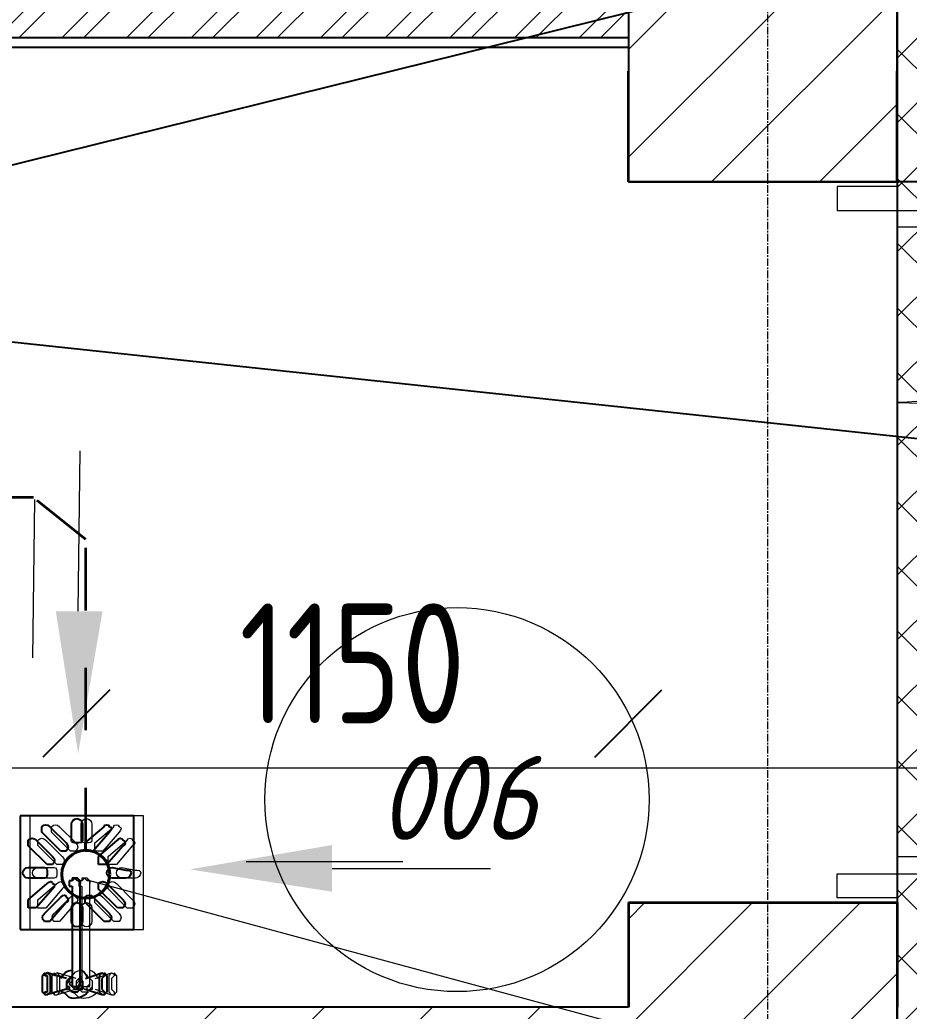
# Model space of a CAD drawing. Header units: millimetres. Extents: x -10178924 to 11692288, y -947381 to 58396.
# Drawn here: x 771579 to 773431, y -884277 to -882212 of the extents above; entities that cross this region are included whole.
import ezdxf
from ezdxf import colors
from ezdxf.entities.mleader import LeaderData, LeaderLine
from ezdxf.math import Vec2, Vec3

# ---------------------------------------------------------------- set-up
doc = ezdxf.new("R2010")
doc.units = ezdxf.units.MM
doc.linetypes.add('Dashed 1', pattern=[250, 130, -120])
doc.linetypes.add('осевая', pattern=[50.8, 31.75, -6.35, 6.35, -6.35])
for name, color, linetype, lineweight in [('!К3', 30, 'Continuous', 30), ('PDF _Разрезы', 7, 'Continuous', 9), ('АР_Двери', 250, 'Continuous', 9), ('Оборудование', 7, 'Continuous', 18), ('ОСНОВНАЯ', 127, 'Continuous', 35), ('Основная ГКЛ', 250, 'Continuous', 9), ('Отделка СТЕН', 6, 'Continuous', 13), ('Перегородки', 162, 'Continuous', 9), ('Размеры осевые', 153, 'Continuous', 9), ('Сантех.оборуд НЕТ НА ТХ', 4, 'Continuous', 0), ('Сантехнические приборы', 7, 'Continuous', 9), ('Стены.1', 7, 'Continuous', 25), ('ТХ оборудование', 7, 'Continuous', 9), ('ШТРИХОВКА', 252, 'Continuous', 15)]:
    doc.layers.add(name, color=color, linetype=linetype, lineweight=lineweight)
for name, color, linetype in [('_надписи канализация', 7, 'Continuous'), ('PDF _Марки помещений', 5, 'Continuous'), ('ВК_Выноски', 7, 'Continuous'), ('Стены внутр.1', 7, 'Continuous'), ('ТХ пищеблок новое 12.09', 252, 'Continuous')]:
    doc.layers.add(name, color=color, linetype=linetype)
doc.layers.add('PDF _Стены отделка', color=7, linetype='Continuous', true_color=0xb505c2)
doc.layers.add('PDF _ТХ ВК Трапы', color=7, linetype='Continuous', lineweight=9, true_color=0x7f7f7f)
doc.styles.add('ISOCPEUR', font='isocpeui.ttf', dxfattribs={"width": 0.9})
doc.styles.add('ISOCPEUR_1', font='isocpeur.ttf', dxfattribs={"width": 0.78, "height": 240})

# ---------------------------------------------------------------- blocks, each defined once
blk = doc.blocks.new('_None')
blk = doc.blocks.new('A$C2BE67967')
at = {"layer": 'Оборудование'}
for p, q in [((0, 380.3), (0, 143.3)), ((62.1, 357.8), (95.9, 323.9)), ((107.2, 329.5), (107.2, 363.4)), ((129.8, 363.4), (129.8, 329.5)), ((135.4, 323.9), (175, 357.8)), ((84.7, 307), (45.1, 346.5)), ((186.2, 346.5), (152.4, 307)), ((16.9, 318.3), (16.9, 329.5)), ((56.4, 278.7), (16.9, 318.3)), ((33.9, 329.5), (67.7, 295.7)), ((163.7, 295.7), (203.2, 329.5)), ((214.5, 318.3), (180.6, 278.7)), ((16.9, 273.1), (50.8, 273.1)), ((191.9, 273.1), (220.1, 267.5)), ((50.8, 250.5), (16.9, 250.5)), ((220.1, 250.5), (191.9, 250.5)), ((16.9, 205.4), (56.4, 239.2)), ((67.7, 228), (33.9, 188.4)), ((102.6, 244.9), (102.6, 239.2)), ((108.3, 233.6), (108.3, 30.4)), ((125.2, 244.9), (125.2, 239.2)), ((125.2, 30.4), (125.2, 233.6)), ((203.2, 188.4), (163.7, 228)), ((180.6, 239.2), (214.5, 205.4)), ((50.8, 177.2), (84.7, 211)), ((135.4, 199.7), (135.4, 211)), ((152.4, 211), (186.2, 177.2)), ((95.9, 199.7), (62.1, 160.2)), ((107.2, 160.2), (107.2, 188.4)), ((129.8, 188.4), (129.8, 160.2)), ((175, 160.2), (135.4, 199.7)), ((186.2, 160.2), (174.9, 160.2)), ((0, 143.3), (237, 143.3)), ((57.5, 53), (46.2, 47.4)), ((97, 41.7), (57.5, 53)), ((136.5, 41.7), (170.4, 53)), ((170.4, 53), (181.7, 47.4)), ((97, 30.4), (97, 24.8)), ((130.9, 24.8), (130.9, 30.4)), ((51.9, 7.8), (46.2, 13.5)), ((97, 19.1), (57.5, 7.8)), ((136.5, 19.1), (170.4, 7.8)), ((176, 7.8), (181.7, 13.5))]:
    blk.add_line(p, q, dxfattribs=at)
for points in [[(237, 143.3), (237, 380.3), (0, 380.3)], [(45.1, 346.5), (45.1, 346.5), (45.1, 347.2), (45.1, 347.9), (45.1, 348.6), (45.1, 349.3), (45.1, 349.9), (45.1, 350.6), (45.1, 351.3), (45.1, 351.9), (45.1, 352.5), (45.1, 353.1), (45.1, 353.7), (45.1, 354.2), (45.1, 354.7), (45.1, 355.2), (45.1, 355.7), (45.1, 356.1), (45.1, 356.5), (45.1, 356.8), (45.1, 357.1), (45.1, 357.3), (45.1, 357.5), (45.1, 357.6), (45.1, 357.7), (45.1, 357.8), (45.1, 357.8)], [(95.9, 307), (95.9, 307), (95.9, 307), (95.8, 307), (95.7, 307), (95.5, 307), (95.3, 307), (95, 307), (94.6, 307), (94.3, 307), (93.9, 307), (93.4, 307), (92.9, 307), (92.4, 307), (91.9, 307), (91.3, 307), (90.7, 307), (90.1, 307), (89.4, 307), (88.8, 307), (88.1, 307), (87.4, 307), (86.8, 307), (86.1, 307), (85.4, 307), (84.7, 307), (84.7, 307)], [(67.7, 278.7), (67.7, 278.7), (67.7, 278.7), (67.6, 278.7), (67.5, 278.7), (67.3, 278.7), (67, 278.7), (66.7, 278.7), (66.4, 278.7), (66, 278.7), (65.6, 278.7), (65.2, 278.7), (64.7, 278.7), (64.2, 278.7), (63.6, 278.7), (63.1, 278.7), (62.5, 278.7), (61.9, 278.7), (61.2, 278.7), (60.6, 278.7), (59.9, 278.7), (59.2, 278.7), (58.5, 278.7), (57.8, 278.7), (57.1, 278.7), (56.4, 278.7), (56.4, 278.7)], [(119.6, 250.5), (113.9, 250.5), (113.9, 250.5), (108.3, 250.5), (108.3, 244.9), (102.6, 244.9)], [(119.6, 244.9), (113.9, 250.5), (108.3, 244.9), (108.3, 244.9), (102.6, 244.9), (102.6, 239.2), (102.6, 233.6), (102.6, 233.6)], [(125.2, 244.9), (125.2, 244.9), (119.6, 250.5), (119.6, 250.5)], [(125.2, 233.6), (125.2, 233.6), (125.2, 239.2), (125.2, 244.9), (119.6, 244.9), (119.6, 244.9)], [(163.7, 228), (163.7, 228), (163.7, 228.7), (163.7, 229.4), (163.7, 230.1), (163.7, 230.7), (163.7, 231.4), (163.7, 232.1), (163.7, 232.8), (163.7, 233.4), (163.7, 234), (163.7, 234.6), (163.7, 235.2), (163.7, 235.7), (163.7, 236.2), (163.7, 236.7), (163.7, 237.2), (163.7, 237.6), (163.7, 237.9), (163.7, 238.3), (163.7, 238.6), (163.7, 238.8), (163.7, 239), (163.7, 239.1), (163.7, 239.2), (163.7, 239.2), (163.7, 239.2)], [(214.5, 188.4), (214.5, 188.4), (214.4, 188.4), (214.3, 188.4), (214.2, 188.4), (214, 188.4), (213.8, 188.4), (213.5, 188.4), (213.2, 188.4), (212.8, 188.4), (212.4, 188.4), (211.9, 188.4), (211.4, 188.4), (210.9, 188.4), (210.4, 188.4), (209.8, 188.4), (209.2, 188.4), (208.6, 188.4), (208, 188.4), (207.3, 188.4), (206.6, 188.4), (206, 188.4), (205.3, 188.4), (204.6, 188.4), (203.9, 188.4), (203.2, 188.4), (203.2, 188.4)], [(62.1, 160.2), (62.1, 160.2), (61.4, 160.2), (60.7, 160.2), (60, 160.2), (59.3, 160.2), (58.6, 160.2), (57.9, 160.2), (57.3, 160.2), (56.6, 160.2), (56, 160.2), (55.4, 160.2), (54.9, 160.2), (54.3, 160.2), (53.8, 160.2), (53.3, 160.2), (52.9, 160.2), (52.5, 160.2), (52.1, 160.2), (51.8, 160.2), (51.5, 160.2), (51.2, 160.2), (51, 160.2), (50.9, 160.2), (50.8, 160.2), (50.8, 160.2), (50.8, 160.2)], [(51.9, 47.4), (51.9, 53), (46.2, 47.4), (46.2, 47.4), (46.2, 41.7), (46.2, 36.1), (46.2, 24.8), (46.2, 19.1), (46.2, 13.5), (46.2, 13.5), (51.9, 7.8)], [(51.9, 7.8), (57.5, 7.8), (57.5, 7.8), (63.1, 13.5), (63.1, 19.1), (63.1, 24.8), (63.1, 36.1), (63.1, 41.7), (63.1, 47.4), (57.5, 53)], [(51.9, 7.8), (51.9, 13.5), (57.5, 13.5), (57.5, 19.1), (57.5, 24.8), (57.5, 36.1), (57.5, 41.7), (57.5, 47.4), (51.9, 47.4)], [(108.3, 47.4), (102.6, 41.7), (97, 36.1), (97, 36.1), (97, 24.8), (97, 19.1), (102.6, 19.1), (108.3, 13.5), (113.9, 13.5), (119.6, 13.5), (125.2, 19.1), (130.9, 19.1), (130.9, 24.8), (130.9, 36.1), (130.9, 36.1), (125.2, 41.7), (125.2, 47.4)], [(108.3, 41.7), (102.6, 41.7), (102.6, 36.1), (97, 30.4)], [(130.9, 30.4), (130.9, 36.1), (125.2, 41.7), (125.2, 41.7)], [(170.4, 53), (164.7, 47.4), (164.7, 41.7), (164.7, 36.1), (164.7, 24.8), (164.7, 19.1), (164.7, 13.5), (170.4, 7.8), (170.4, 7.8), (176, 7.8)], [(97, 24.8), (102.6, 24.8), (102.6, 19.1), (108.3, 13.5), (113.9, 13.5), (119.6, 13.5), (125.2, 19.1), (130.9, 24.8), (130.9, 24.8)], [(108.3, 36.1), (108.3, 36.1), (102.6, 30.4), (102.6, 30.4), (108.3, 24.8), (108.3, 24.8), (113.9, 19.1), (113.9, 19.1), (119.6, 19.1), (119.6, 24.8), (125.2, 24.8), (125.2, 30.4), (125.2, 30.4), (125.2, 36.1), (125.2, 36.1)], [(108.3, 30.4), (108.3, 24.8), (108.3, 24.8), (113.9, 24.8), (113.9, 24.8)], [(113.9, 24.8), (119.6, 24.8), (119.6, 24.8), (119.6, 24.8), (125.2, 30.4)]]:
    blk.add_lwpolyline(points, dxfattribs=at)
blk.add_lwpolyline([(181.7, 47.4), (176, 53), (176, 47.4), (176, 47.4), (170.4, 41.7), (170.4, 36.1), (170.4, 24.8), (170.4, 19.1), (176, 13.5), (176, 13.5), (176, 7.8), (181.7, 13.5), (181.7, 13.5), (181.7, 19.1), (181.7, 24.8), (181.7, 36.1), (181.7, 41.7), (181.7, 47.4)], close=True, dxfattribs=at)
for points in [[(107.2, 363.4), (107.2, 369), (112.9, 374.7), (118.5, 374.7)], [(118.5, 374.7), (124.2, 374.7), (129.8, 369), (129.8, 363.4)], [(45.1, 357.8), (50.8, 363.4), (56.4, 363.4), (62.1, 357.8)], [(174.9, 357.8), (174.9, 363.4), (186.2, 363.4), (186.2, 357.8)], [(186.2, 357.8), (191.9, 357.8), (191.9, 352.1), (186.2, 346.5)], [(16.9, 329.5), (22.6, 335.2), (28.2, 335.2), (33.9, 329.5)], [(203.2, 329.5), (203.2, 335.2), (214.5, 335.2), (214.5, 329.5)], [(95.9, 323.9), (101.6, 318.3), (101.6, 312.6), (95.9, 307)], [(118.5, 323.9), (112.9, 323.9), (107.2, 323.9), (107.2, 329.5)], [(129.8, 329.5), (129.8, 323.9), (124.2, 323.9), (118.5, 323.9)], [(135.4, 307), (135.4, 312.6), (135.4, 318.3), (135.4, 323.9)], [(214.5, 329.5), (220.1, 329.5), (220.1, 318.3), (214.5, 318.3)], [(67.7, 295.7), (73.4, 290), (73.4, 284.4), (67.7, 278.7)], [(152.4, 307), (146.7, 307), (141.1, 307), (135.4, 307)], [(163.7, 278.7), (163.7, 284.4), (163.7, 290), (163.7, 295.7)], [(5.6, 261.8), (5.6, 267.5), (11.3, 273.1), (16.9, 273.1)], [(50.8, 273.1), (56.4, 273.1), (56.4, 267.5), (56.4, 261.8)], [(180.6, 278.7), (174.9, 278.7), (169.3, 278.7), (163.7, 278.7)], [(180.6, 261.8), (180.6, 267.5), (186.2, 273.1), (191.9, 273.1)], [(16.9, 250.5), (11.3, 250.5), (5.6, 256.2), (5.6, 261.8)], [(56.4, 261.8), (56.4, 256.2), (56.4, 250.5), (50.8, 250.5)], [(191.9, 250.5), (186.2, 250.5), (180.6, 256.2), (180.6, 261.8)], [(220.1, 267.5), (225.7, 267.5), (231.4, 267.5), (231.4, 261.8)], [(231.4, 261.8), (231.4, 256.2), (225.7, 250.5), (220.1, 250.5)], [(56.4, 239.2), (62.1, 244.9), (67.7, 244.9), (67.7, 239.2)], [(67.7, 239.2), (73.4, 239.2), (73.4, 233.6), (67.7, 228)], [(163.7, 239.2), (169.3, 244.9), (174.9, 244.9), (180.6, 239.2)], [(84.7, 211), (90.3, 216.7), (95.9, 216.7), (95.9, 211)], [(95.9, 211), (101.6, 211), (101.6, 199.7), (95.9, 199.7)], [(135.4, 211), (141.1, 216.7), (146.7, 216.7), (152.4, 211)], [(16.9, 188.4), (16.9, 194.1), (16.9, 199.7), (16.9, 205.4)], [(33.9, 188.4), (28.2, 188.4), (22.6, 188.4), (16.9, 188.4)], [(107.2, 188.4), (107.2, 194.1), (112.9, 199.7), (118.5, 199.7)], [(118.5, 199.7), (124.2, 199.7), (129.8, 194.1), (129.8, 188.4)], [(214.5, 205.4), (220.1, 199.7), (220.1, 194.1), (214.5, 188.4)], [(50.8, 160.2), (45.1, 165.9), (45.1, 171.5), (50.8, 177.2)], [(186.2, 177.2), (191.9, 171.5), (191.9, 165.9), (186.2, 160.2)], [(118.5, 148.9), (112.9, 148.9), (107.2, 154.6), (107.2, 160.2)], [(129.8, 160.2), (129.8, 154.6), (124.2, 148.9), (118.5, 148.9)], [(85.7, 41.7), (91.4, 53), (97, 58.6), (108.3, 58.6)], [(125.2, 58.6), (130.9, 58.6), (136.5, 53), (142.1, 41.7)], [(102.6, 2.2), (97, 7.8), (91.4, 13.5), (85.7, 13.5)], [(142.1, 13.5), (130.9, 2.2), (113.9, -3.4), (102.6, 2.2)]]:
    blk.add_open_spline(points, degree=3, dxfattribs=at)
at = {"layer": 'ТХ оборудование'}
blk.add_line((102.6, 233.6), (108.3, 233.6), dxfattribs=at)
blk = doc.blocks.new('*U2232')
at = {"layer": 'АР_Двери'}
for points in [[(50, 0), (0, 0), (0, 125), (50, 125)], [(1431.9, 0), (1481.9, 0), (1481.9, 125), (1431.9, 125)], [(50, -400), (85, -400), (85, 0), (50, 0)], [(1431.9, -981.9), (1396.9, -981.9), (1396.9, 0), (1431.9, 0)]]:
    blk.add_lwpolyline(points, close=True, dxfattribs=at)
for centre, radius, start, end in [((50, 0), 400, 270, 0), ((1431.9, 0), 981.9, 180, 270)]:
    blk.add_arc(centre, radius, start, end, dxfattribs=at)
at = {"layer": 'Основная ГКЛ', "ltscale": 5}
for p, q in [((-10, 0), (-10, 125)), ((1491.9, 0), (1491.9, 125))]:
    blk.add_line(p, q, dxfattribs=at)
blk = doc.blocks.new('_Oblique')
at = {"color": 0, "linetype": 'ByBlock', "lineweight": -2}
blk.add_line((-0.5, -0.5), (0.5, 0.5), dxfattribs=at)
blk = doc.blocks.new('A$C5282721b')
at = {"layer": 'Отделка СТЕН', "true_color": 0x000000, "transparency": 33554687}
h = blk.add_hatch(dxfattribs=at)
h.set_pattern_fill('ANSI37', color=18, scale=30)
h.set_pattern_definition([(45, (-41798992.71, -985532.45), (-67.3519209, 67.3519209), []), (135, (-41798992.71, -985532.45), (-67.3519209, -67.3519209), [])])
h.paths.add_polyline_path([(54269.391, 398.057), (54419.391, 398.057), (54419.391, -10916.943), (54269.391, -10916.943)])
at = {"layer": 'Перегородки', "lineweight": 20, "true_color": 0x000000, "transparency": 33554687}
h = blk.add_hatch(dxfattribs=at)
h.set_pattern_fill('ANSI32', color=18, scale=10)
h.set_pattern_definition([(45, (-2681.59, 241515.3), (-67.35192, 67.35192), []), (45, (-2636.69, 241515.3), (-67.35192, 67.35192), [])])
h.paths.add_polyline_path([(51123.735, -5559.958), (51003.735, -5559.958), (51003.735, -5660.061), (51123.735, -5660.061)])
h.paths.add_polyline_path([(51123.735, -3640.061), (53709.391, -3640.061), (53709.391, -3520.061), (51003.735, -3520.061), (51003.735, -4074.958), (51123.735, -4074.958)])
at = {"layer": 'ШТРИХОВКА', "ltscale": 100, "true_color": 0x000000, "transparency": 33554687}
h = blk.add_hatch(dxfattribs=at)
h.set_pattern_fill('ANSI31', color=18, scale=50)
h.set_pattern_definition([(45, (-79853.01, 26279.86), (-112.2532, 112.2532), [])])
h.paths.add_polyline_path([(54269.391, -3939.953), (54269.391, 398.057), (51072.983, 398.057), (51081.553, -161.943), (53709.571, -162.311), (53709.571, -3940.43)])
h.paths.add_polyline_path([(30340.503, -4591.943), (29940.503, -4591.943), (29940.683, -5161.423), (30340.683, -5161.423)])
h.paths.add_polyline_path([(29940.503, -3521.943), (30340.503, -3521.908), (30340.683, -162.311), (50990.793, -161.943), (51100, -161.943), (51100, 398.057), (29940.503, 398.057)])
h = blk.add_hatch(dxfattribs=at)
h.set_pattern_fill('ANSI31', color=18, scale=50)
h.set_pattern_definition([(45, (-78432.53, 22970.06), (-112.2532, 112.2532), [])])
h.paths.add_polyline_path([(51172.073, -6080.061), (51172.073, -6258.074), (50792.073, -6258.074), (50792.073, -5660.061), (53709.391, -5660.061), (53709.391, -5442.061), (54269.391, -5442.061), (54269.391, -12156.906), (47519.391, -12156.906), (47519.391, -11596.906), (50792.073, -11596.906), (50792.073, -11510.474), (51172.073, -11510.474), (51172.073, -11596.906), (53709.391, -11596.906), (53709.391, -6080.061)])
at = {"layer": 'PDF _Марки помещений', "color": 18, "lineweight": 9, "true_color": 0x000000, "transparency": 33554687}
blk.add_circle((53352.466, -5227.622), 400.064, dxfattribs=at)
at = {"layer": 'PDF _Разрезы', "color": 18, "lineweight": 9, "true_color": 0x000000, "transparency": 33554687}
blk.add_lwpolyline([(-3851.775, -5161.054), (61037.167, -5161.054)], dxfattribs=at)
at = {"layer": 'PDF _ТХ ВК Трапы', "transparency": 33554687}
for p, q in [((52468.857, -4932.427), (52473.09, -4602.225)), ((52913.359, -5356.819), (53239.328, -5356.819))]:
    blk.add_line(p, q, dxfattribs=at)
at = {"layer": 'ОСНОВНАЯ', "color": 18, "ltscale": 100, "true_color": 0x000000, "transparency": 33554687}
for p, q in [((53709.391, -3940.061), (53709.391, -3710.061)), ((54269.391, -3940.061), (54269.391, -3710.061)), ((53709.391, -3940.061), (54269.391, -3939.953)), ((53709.391, -5442.061), (54269.391, -5441.991)), ((53709.391, -5442.061), (53709.391, -5660.061)), ((54269.391, -5441.991), (54269.391, -5659.991))]:
    blk.add_line(p, q, dxfattribs=at)
at = {"layer": 'Перегородки', "color": 18, "linetype": 'Continuous', "lineweight": 25, "true_color": 0x000000, "transparency": 33554687}
for p, q in [((53709.391, -3640.061), (51123.735, -3640.061)), ((53709.391, -3660.061), (51143.735, -3660.061))]:
    blk.add_line(p, q, dxfattribs=at)
at = {"layer": 'Размеры осевые', "color": 251, "linetype": 'осевая', "ltscale": 0.5, "transparency": 33554687}
blk.add_line((54000, -19000), (54000, 1500), dxfattribs=at)
at = {"layer": 'Сантех.оборуд НЕТ НА ТХ', "color": 18, "true_color": 0x000000, "transparency": 33554559}
blk.add_lwpolyline([(52563.098, -4834.994), (52567.331, -4500.558)], dxfattribs=at)
at = {"layer": 'Сантехнические приборы', "color": 18, "true_color": 0x000000, "transparency": 33554559}
blk.add_lwpolyline([(53092.268, -5370.819), (53422.47, -5370.819)], dxfattribs=at)
blk.add_lwpolyline([(53092.268, -5370.819), (53422.47, -5370.819)], dxfattribs=at)
for points in [[(52516.531, -4834.994), (52563.098, -5131.329), (52613.898, -4834.994)], [(53092.268, -5419.503), (52795.933, -5372.936), (53092.268, -5322.135)]]:
    blk.add_solid(points, dxfattribs=at)
at = {"layer": 'Стены внутр.1', "color": 18, "linetype": 'Continuous', "true_color": 0x000000, "transparency": 33554687, "flags": 128}
blk.add_lwpolyline([(53709.391, -5660.061), (51172.073, -5660.061)], dxfattribs=at)
at = {"layer": 'Стены.1', "color": 18, "linetype": 'Continuous', "true_color": 0x000000, "transparency": 33554687}
for p, q in [((54269.391, -3939.953), (54269.391, 308.057)), ((53709.391, -3940.061), (53869.391, -3940.061)), ((53799.391, -3939.953), (54669.391, -3939.953)), ((53869.391, -3940.061), (53939.391, -3940.061)), ((53939.391, -3940.061), (54179.391, -3940.061)), ((54269.391, -3939.953), (54269.391, -5459.953)), ((54269.391, -12066.906), (54269.391, -5459.953))]:
    blk.add_line(p, q, dxfattribs=at)
at = {"layer": 'Стены.1', "color": 18, "linetype": 'Continuous', "true_color": 0x000000, "transparency": 33554687, "flags": 128}
for points in [[(54269.391, 398.057), (54269.391, -3939.953)], [(53709.391, -3533.387), (53709.391, -3791.483)], [(54269.391, -5441.991), (54269.391, -12156.906)], [(53709.391, -5541.483), (53709.391, -5660.061)]]:
    blk.add_lwpolyline(points, dxfattribs=at)
at = {"layer": 'ТХ пищеблок новое 12.09', "transparency": 33554687}
for p, q in [((52442.133, -5261.475), (52442.133, -5498.51)), ((52679.169, -5261.475), (52442.133, -5261.475)), ((52679.169, -5498.51), (52679.169, -5261.475)), ((52487.277, -5284.078), (52487.277, -5284.049)), ((52487.277, -5284.049), (52487.277, -5284.049)), ((52487.277, -5284.163), (52487.277, -5284.078)), ((52487.277, -5284.303), (52487.277, -5284.163)), ((52487.277, -5284.493), (52487.277, -5284.303)), ((52487.277, -5284.733), (52487.277, -5284.493)), ((52487.277, -5285.019), (52487.277, -5284.733)), ((52487.277, -5285.349), (52487.277, -5285.019)), ((52487.277, -5285.721), (52487.277, -5285.349)), ((52487.277, -5286.132), (52487.277, -5285.721)), ((52487.277, -5286.58), (52487.277, -5286.132)), ((52487.277, -5287.062), (52487.277, -5286.58)), ((52487.277, -5287.576), (52487.277, -5287.062)), ((52487.277, -5288.12), (52487.277, -5287.576)), ((52504.214, -5284.05), (52538.076, -5317.912)), ((52549.364, -5312.268), (52549.364, -5278.406)), ((52571.938, -5278.406), (52571.938, -5312.268)), ((52577.582, -5317.912), (52617.088, -5284.05)), ((52487.277, -5288.69), (52487.277, -5288.12)), ((52487.277, -5289.285), (52487.277, -5288.69)), ((52487.277, -5289.902), (52487.277, -5289.285)), ((52487.277, -5290.538), (52487.277, -5289.902)), ((52487.277, -5291.192), (52487.277, -5290.538)), ((52487.277, -5291.86), (52487.277, -5291.192)), ((52487.277, -5292.541), (52487.277, -5291.86)), ((52487.277, -5293.231), (52487.277, -5292.541)), ((52487.277, -5293.929), (52487.277, -5293.231)), ((52487.277, -5294.631), (52487.277, -5293.929)), ((52487.277, -5295.336), (52487.277, -5294.631)), ((52487.277, -5295.336), (52487.277, -5295.336)), ((52526.789, -5334.843), (52487.283, -5295.337)), ((52628.375, -5295.337), (52594.513, -5334.843)), ((52459.059, -5323.555), (52459.059, -5312.268)), ((52498.57, -5363.061), (52459.064, -5323.555)), ((52475.995, -5312.268), (52509.858, -5346.13)), ((52605.801, -5346.13), (52645.306, -5312.268)), ((52656.594, -5323.555), (52622.732, -5363.061)), ((52527.488, -5334.842), (52526.783, -5334.842)), ((52526.783, -5334.842), (52526.783, -5334.842)), ((52528.191, -5334.842), (52527.488, -5334.842)), ((52528.889, -5334.842), (52528.191, -5334.842)), ((52529.579, -5334.842), (52528.889, -5334.842)), ((52530.26, -5334.842), (52529.579, -5334.842)), ((52530.928, -5334.842), (52530.26, -5334.842)), ((52531.582, -5334.842), (52530.928, -5334.842)), ((52532.218, -5334.842), (52531.582, -5334.842)), ((52532.835, -5334.842), (52532.218, -5334.842)), ((52533.43, -5334.842), (52532.835, -5334.842)), ((52534, -5334.842), (52533.43, -5334.842)), ((52534.543, -5334.842), (52534, -5334.842)), ((52535.057, -5334.842), (52534.543, -5334.842)), ((52535.54, -5334.842), (52535.057, -5334.842)), ((52535.987, -5334.842), (52535.54, -5334.842)), ((52536.399, -5334.842), (52535.987, -5334.842)), ((52536.77, -5334.842), (52536.399, -5334.842)), ((52537.101, -5334.842), (52536.77, -5334.842)), ((52537.387, -5334.842), (52537.101, -5334.842)), ((52537.627, -5334.842), (52537.387, -5334.842)), ((52537.817, -5334.842), (52537.627, -5334.842)), ((52537.956, -5334.842), (52537.817, -5334.842)), ((52538.042, -5334.842), (52537.956, -5334.842)), ((52538.071, -5334.842), (52538.042, -5334.842)), ((52538.071, -5334.842), (52538.071, -5334.842)), ((52459.064, -5368.705), (52492.927, -5368.705)), ((52499.27, -5363.061), (52498.565, -5363.061)), ((52498.565, -5363.061), (52498.565, -5363.061)), ((52499.972, -5363.061), (52499.27, -5363.061)), ((52500.67, -5363.061), (52499.972, -5363.061)), ((52501.361, -5363.061), (52500.67, -5363.061)), ((52502.041, -5363.061), (52501.361, -5363.061)), ((52502.709, -5363.061), (52502.041, -5363.061)), ((52503.363, -5363.061), (52502.709, -5363.061)), ((52503.999, -5363.061), (52503.363, -5363.061)), ((52504.616, -5363.061), (52503.999, -5363.061)), ((52505.211, -5363.061), (52504.616, -5363.061)), ((52505.782, -5363.061), (52505.211, -5363.061)), ((52506.325, -5363.061), (52505.782, -5363.061)), ((52506.839, -5363.061), (52506.325, -5363.061)), ((52507.321, -5363.061), (52506.839, -5363.061)), ((52507.769, -5363.061), (52507.321, -5363.061)), ((52508.18, -5363.061), (52507.769, -5363.061)), ((52508.552, -5363.061), (52508.18, -5363.061)), ((52508.882, -5363.061), (52508.552, -5363.061)), ((52509.168, -5363.061), (52508.882, -5363.061)), ((52509.408, -5363.061), (52509.168, -5363.061)), ((52509.599, -5363.061), (52509.408, -5363.061)), ((52509.738, -5363.061), (52509.599, -5363.061)), ((52509.823, -5363.061), (52509.738, -5363.061)), ((52509.852, -5363.061), (52509.823, -5363.061)), ((52509.852, -5363.061), (52509.852, -5363.061)), ((52634.019, -5368.705), (52662.238, -5374.349)), ((52492.927, -5391.28), (52459.064, -5391.28)), ((52556.064, -5391.28), (52550.42, -5391.28)), ((52550.42, -5391.28), (52550.42, -5396.924)), ((52556.064, -5391.28), (52550.42, -5396.924)), ((52561.708, -5391.28), (52556.064, -5391.28)), ((52556.064, -5391.28), (52556.064, -5391.28)), ((52561.708, -5396.924), (52556.064, -5391.28)), ((52567.351, -5396.924), (52561.708, -5391.28)), ((52561.708, -5391.28), (52561.708, -5391.28)), ((52662.238, -5391.28), (52634.019, -5391.28)), ((52459.064, -5436.43), (52498.57, -5402.567)), ((52550.42, -5396.924), (52544.776, -5396.924)), ((52550.42, -5396.924), (52544.776, -5396.924)), ((52544.776, -5396.924), (52544.776, -5402.567)), ((52544.776, -5396.924), (52544.776, -5402.567)), ((52544.776, -5402.567), (52544.776, -5408.211)), ((52544.776, -5408.211), (52544.776, -5408.211)), ((52544.776, -5408.211), (52550.42, -5408.211)), ((52550.42, -5396.924), (52550.42, -5396.924)), ((52550.42, -5408.211), (52550.42, -5611.384)), ((52567.351, -5396.924), (52561.708, -5396.924)), ((52561.708, -5396.924), (52561.708, -5396.924)), ((52567.351, -5396.924), (52567.351, -5396.924)), ((52567.351, -5402.567), (52567.351, -5396.924)), ((52567.351, -5396.924), (52567.351, -5402.567)), ((52567.351, -5408.211), (52567.351, -5402.567)), ((52567.351, -5408.211), (52567.351, -5408.211)), ((52567.351, -5611.384), (52567.351, -5408.211)), ((52605.795, -5402.596), (52605.795, -5402.567)), ((52605.795, -5402.567), (52605.795, -5402.567)), ((52605.795, -5402.681), (52605.795, -5402.596)), ((52605.795, -5402.82), (52605.795, -5402.681)), ((52605.795, -5403.011), (52605.795, -5402.82)), ((52605.795, -5403.251), (52605.795, -5403.011)), ((52605.795, -5403.537), (52605.795, -5403.251)), ((52605.795, -5403.867), (52605.795, -5403.537)), ((52605.795, -5404.239), (52605.795, -5403.867)), ((52605.795, -5404.65), (52605.795, -5404.239)), ((52605.795, -5405.098), (52605.795, -5404.65)), ((52605.795, -5405.58), (52605.795, -5405.098)), ((52605.795, -5406.094), (52605.795, -5405.58)), ((52605.795, -5406.637), (52605.795, -5406.094)), ((52605.795, -5407.208), (52605.795, -5406.637)), ((52605.795, -5407.803), (52605.795, -5407.208)), ((52605.795, -5408.419), (52605.795, -5407.803)), ((52605.795, -5409.056), (52605.795, -5408.419)), ((52605.795, -5409.71), (52605.795, -5409.056)), ((52605.795, -5410.378), (52605.795, -5409.71)), ((52605.795, -5411.058), (52605.795, -5410.378)), ((52605.795, -5411.749), (52605.795, -5411.058)), ((52605.795, -5412.446), (52605.795, -5411.749)), ((52622.732, -5402.567), (52656.594, -5436.43)), ((52509.858, -5413.855), (52475.995, -5453.361)), ((52492.927, -5464.648), (52526.789, -5430.786)), ((52577.577, -5442.073), (52577.577, -5430.785)), ((52594.513, -5430.786), (52628.375, -5464.648)), ((52605.795, -5413.149), (52605.795, -5412.446)), ((52605.795, -5413.854), (52605.795, -5413.149)), ((52605.795, -5413.854), (52605.795, -5413.854)), ((52645.306, -5453.361), (52605.801, -5413.855)), ((52538.076, -5442.073), (52504.214, -5481.579)), ((52617.088, -5481.579), (52577.582, -5442.073)), ((52549.364, -5481.579), (52549.364, -5453.361)), ((52571.938, -5453.361), (52571.938, -5481.579)), ((52646.006, -5453.36), (52645.301, -5453.36)), ((52645.301, -5453.36), (52645.301, -5453.36)), ((52646.709, -5453.36), (52646.006, -5453.36)), ((52647.406, -5453.36), (52646.709, -5453.36)), ((52648.097, -5453.36), (52647.406, -5453.36)), ((52648.777, -5453.36), (52648.097, -5453.36)), ((52649.446, -5453.36), (52648.777, -5453.36)), ((52650.099, -5453.36), (52649.446, -5453.36)), ((52650.736, -5453.36), (52650.099, -5453.36)), ((52651.353, -5453.36), (52650.736, -5453.36)), ((52651.947, -5453.36), (52651.353, -5453.36)), ((52652.518, -5453.36), (52651.947, -5453.36)), ((52653.061, -5453.36), (52652.518, -5453.36)), ((52653.575, -5453.36), (52653.061, -5453.36)), ((52654.057, -5453.36), (52653.575, -5453.36)), ((52654.505, -5453.36), (52654.057, -5453.36)), ((52654.916, -5453.36), (52654.505, -5453.36)), ((52655.288, -5453.36), (52654.916, -5453.36)), ((52655.618, -5453.36), (52655.288, -5453.36)), ((52655.905, -5453.36), (52655.618, -5453.36)), ((52656.144, -5453.36), (52655.905, -5453.36)), ((52656.335, -5453.36), (52656.144, -5453.36)), ((52656.474, -5453.36), (52656.335, -5453.36)), ((52656.559, -5453.36), (52656.474, -5453.36)), ((52656.588, -5453.36), (52656.559, -5453.36)), ((52656.588, -5453.36), (52656.588, -5453.36)), ((52492.95, -5481.579), (52492.921, -5481.579)), ((52492.921, -5481.579), (52492.921, -5481.579)), ((52493.035, -5481.579), (52492.95, -5481.579)), ((52493.175, -5481.579), (52493.035, -5481.579)), ((52493.365, -5481.579), (52493.175, -5481.579)), ((52493.605, -5481.579), (52493.365, -5481.579)), ((52493.891, -5481.579), (52493.605, -5481.579)), ((52494.221, -5481.579), (52493.891, -5481.579)), ((52494.593, -5481.579), (52494.221, -5481.579)), ((52495.004, -5481.579), (52494.593, -5481.579)), ((52495.452, -5481.579), (52495.004, -5481.579)), ((52495.934, -5481.579), (52495.452, -5481.579)), ((52496.448, -5481.579), (52495.934, -5481.579)), ((52496.992, -5481.579), (52496.448, -5481.579)), ((52497.562, -5481.579), (52496.992, -5481.579)), ((52498.157, -5481.579), (52497.562, -5481.579)), ((52498.774, -5481.579), (52498.157, -5481.579)), ((52499.41, -5481.579), (52498.774, -5481.579)), ((52500.064, -5481.579), (52499.41, -5481.579)), ((52500.732, -5481.579), (52500.064, -5481.579)), ((52501.413, -5481.579), (52500.732, -5481.579)), ((52502.103, -5481.579), (52501.413, -5481.579)), ((52502.801, -5481.579), (52502.103, -5481.579)), ((52503.503, -5481.579), (52502.801, -5481.579)), ((52504.209, -5481.579), (52503.503, -5481.579)), ((52504.209, -5481.579), (52504.209, -5481.579)), ((52628.37, -5481.579), (52617.083, -5481.579)), ((52442.133, -5498.51), (52679.169, -5498.51)), ((52493.983, -5588.809), (52488.339, -5594.453)), ((52499.627, -5588.809), (52488.339, -5594.453)), ((52488.339, -5594.453), (52488.339, -5594.453)), ((52488.339, -5594.453), (52488.339, -5600.097)), ((52493.983, -5594.453), (52493.983, -5588.809)), ((52499.627, -5594.453), (52493.983, -5594.453)), ((52505.271, -5594.453), (52499.627, -5588.809)), ((52539.133, -5600.097), (52499.627, -5588.809)), ((52499.627, -5600.097), (52499.627, -5594.453)), ((52505.271, -5600.097), (52505.271, -5594.453)), ((52550.42, -5594.453), (52544.776, -5600.097)), ((52567.351, -5600.097), (52567.351, -5594.453)), ((52578.639, -5600.097), (52612.501, -5588.809)), ((52612.501, -5588.809), (52606.857, -5594.453)), ((52606.857, -5594.453), (52606.857, -5600.097)), ((52612.501, -5588.809), (52623.788, -5594.453)), ((52618.145, -5594.453), (52612.501, -5600.097)), ((52623.788, -5594.453), (52618.145, -5588.809)), ((52618.145, -5588.809), (52618.145, -5594.453)), ((52618.145, -5594.453), (52618.145, -5594.453)), ((52623.788, -5600.097), (52623.788, -5594.453)), ((52623.788, -5594.453), (52623.788, -5594.453)), ((52488.339, -5600.097), (52488.339, -5605.741)), ((52488.339, -5605.741), (52488.339, -5617.028)), ((52488.339, -5617.028), (52488.339, -5622.672)), ((52499.627, -5605.741), (52499.627, -5600.097)), ((52499.627, -5617.028), (52499.627, -5605.741)), ((52499.627, -5622.672), (52499.627, -5617.028)), ((52505.271, -5605.741), (52505.271, -5600.097)), ((52505.271, -5617.028), (52505.271, -5605.741)), ((52505.271, -5622.672), (52505.271, -5617.028)), ((52544.776, -5600.097), (52539.133, -5605.741)), ((52539.133, -5605.741), (52539.133, -5605.741)), ((52539.133, -5605.741), (52539.133, -5617.028)), ((52544.776, -5605.741), (52539.133, -5611.384)), ((52539.133, -5611.384), (52539.133, -5617.028)), ((52539.133, -5617.028), (52539.133, -5622.672)), ((52539.133, -5617.028), (52544.776, -5617.028)), ((52550.42, -5600.097), (52544.776, -5600.097)), ((52544.776, -5600.097), (52544.776, -5605.741)), ((52550.42, -5605.741), (52544.776, -5611.384)), ((52544.776, -5611.384), (52544.776, -5611.384)), ((52544.776, -5611.384), (52550.42, -5617.028)), ((52544.776, -5617.028), (52544.776, -5622.672)), ((52550.42, -5605.741), (52550.42, -5605.741)), ((52550.42, -5611.384), (52550.42, -5617.028)), ((52550.42, -5617.028), (52550.42, -5617.028)), ((52550.42, -5617.028), (52556.064, -5622.672)), ((52550.42, -5617.028), (52550.42, -5617.028)), ((52550.42, -5617.028), (52556.064, -5617.028)), ((52556.064, -5617.028), (52561.708, -5617.028)), ((52556.064, -5617.028), (52556.064, -5617.028)), ((52561.708, -5617.028), (52567.351, -5611.384)), ((52561.708, -5622.672), (52561.708, -5617.028)), ((52561.708, -5617.028), (52567.351, -5617.028)), ((52561.708, -5617.028), (52561.708, -5617.028)), ((52561.708, -5617.028), (52561.708, -5617.028)), ((52572.995, -5605.741), (52567.351, -5600.097)), ((52572.995, -5605.741), (52567.351, -5600.097)), ((52567.351, -5600.097), (52567.351, -5600.097)), ((52567.351, -5611.384), (52567.351, -5605.741)), ((52567.351, -5605.741), (52567.351, -5605.741)), ((52567.351, -5617.028), (52567.351, -5611.384)), ((52567.351, -5611.384), (52567.351, -5611.384)), ((52567.351, -5622.672), (52572.995, -5617.028)), ((52572.995, -5617.028), (52572.995, -5605.741)), ((52572.995, -5605.741), (52572.995, -5605.741)), ((52572.995, -5611.384), (52572.995, -5605.741)), ((52572.995, -5617.028), (52572.995, -5611.384)), ((52572.995, -5622.672), (52572.995, -5617.028)), ((52572.995, -5617.028), (52572.995, -5617.028)), ((52606.857, -5600.097), (52606.857, -5605.741)), ((52606.857, -5605.741), (52606.857, -5617.028)), ((52606.857, -5617.028), (52606.857, -5622.672)), ((52612.501, -5600.097), (52612.501, -5605.741)), ((52612.501, -5605.741), (52612.501, -5617.028)), ((52612.501, -5617.028), (52612.501, -5622.672)), ((52623.788, -5605.741), (52623.788, -5600.097)), ((52623.788, -5617.028), (52623.788, -5605.741)), ((52623.788, -5622.672), (52623.788, -5617.028)), ((52488.339, -5622.672), (52488.339, -5628.315)), ((52488.339, -5628.315), (52488.339, -5628.315)), ((52488.339, -5628.315), (52493.983, -5633.959)), ((52493.983, -5633.959), (52488.339, -5628.315)), ((52493.983, -5633.959), (52493.983, -5628.315)), ((52493.983, -5628.315), (52499.627, -5628.315)), ((52493.983, -5633.959), (52499.627, -5633.959)), ((52539.133, -5622.672), (52499.627, -5633.959)), ((52499.627, -5628.315), (52499.627, -5622.672)), ((52499.627, -5633.959), (52505.271, -5628.315)), ((52499.627, -5633.959), (52499.627, -5633.959)), ((52505.271, -5628.315), (52505.271, -5622.672)), ((52539.133, -5622.672), (52544.776, -5622.672)), ((52544.776, -5622.672), (52550.42, -5628.315)), ((52544.776, -5622.672), (52550.42, -5628.315)), ((52550.42, -5628.315), (52556.064, -5628.315)), ((52550.42, -5628.315), (52556.064, -5628.315)), ((52556.064, -5622.672), (52556.064, -5622.672)), ((52556.064, -5622.672), (52561.708, -5622.672)), ((52556.064, -5628.315), (52561.708, -5628.315)), ((52556.064, -5628.315), (52561.708, -5628.315)), ((52561.708, -5628.315), (52567.351, -5622.672)), ((52561.708, -5628.315), (52567.351, -5622.672)), ((52567.351, -5622.672), (52572.995, -5622.672)), ((52578.639, -5622.672), (52612.501, -5633.959)), ((52606.857, -5622.672), (52606.857, -5628.315)), ((52606.857, -5628.315), (52612.501, -5633.959)), ((52612.501, -5622.672), (52618.145, -5628.315)), ((52612.501, -5633.959), (52612.501, -5633.959)), ((52612.501, -5633.959), (52618.145, -5633.959)), ((52618.145, -5628.315), (52618.145, -5628.315)), ((52618.145, -5628.315), (52618.145, -5633.959)), ((52618.145, -5633.959), (52623.788, -5628.315)), ((52618.145, -5633.959), (52623.788, -5628.315)), ((52623.788, -5628.315), (52623.788, -5622.672)), ((52623.788, -5628.315), (52623.788, -5628.315))]:
    blk.add_line(p, q, dxfattribs=at)
for points in [[(52549.358, -5278.405), (52549.358, -5272.762), (52555.002, -5267.118), (52560.646, -5267.118)], [(52560.646, -5267.118), (52566.289, -5267.118), (52571.933, -5272.762), (52571.933, -5278.405)], [(52487.277, -5284.049), (52492.921, -5278.405), (52498.565, -5278.405), (52504.209, -5284.049)], [(52617.083, -5284.049), (52617.083, -5278.405), (52628.37, -5278.405), (52628.37, -5284.049)], [(52628.37, -5284.049), (52634.014, -5284.049), (52634.014, -5289.693), (52628.37, -5295.336)], [(52459.059, -5312.268), (52464.703, -5306.624), (52470.346, -5306.624), (52475.99, -5312.268)], [(52645.301, -5312.268), (52645.301, -5306.624), (52656.588, -5306.624), (52656.588, -5312.268)], [(52538.071, -5317.911), (52543.714, -5323.555), (52543.714, -5329.199), (52538.071, -5334.842)], [(52560.646, -5317.911), (52555.002, -5317.911), (52549.358, -5317.911), (52549.358, -5312.268)], [(52571.933, -5312.268), (52571.933, -5317.911), (52566.289, -5317.911), (52560.646, -5317.911)], [(52577.577, -5334.842), (52577.577, -5329.199), (52577.577, -5323.555), (52577.577, -5317.911)], [(52656.588, -5312.268), (52662.232, -5312.268), (52662.232, -5323.555), (52656.588, -5323.555)], [(52509.852, -5346.13), (52515.496, -5351.773), (52515.496, -5357.417), (52509.852, -5363.061)], [(52594.508, -5334.842), (52588.864, -5334.842), (52583.22, -5334.842), (52577.577, -5334.842)], [(52605.795, -5363.061), (52605.795, -5357.417), (52605.795, -5351.773), (52605.795, -5346.13)], [(52447.771, -5379.992), (52447.771, -5374.348), (52453.415, -5368.705), (52459.059, -5368.705)], [(52492.921, -5368.705), (52498.565, -5368.705), (52498.565, -5374.348), (52498.565, -5379.992)], [(52622.726, -5363.061), (52617.083, -5363.061), (52611.439, -5363.061), (52605.795, -5363.061)], [(52622.726, -5379.992), (52622.726, -5374.348), (52628.37, -5368.705), (52634.014, -5368.705)], [(52459.059, -5391.279), (52453.415, -5391.279), (52447.771, -5385.636), (52447.771, -5379.992)], [(52498.565, -5379.992), (52498.565, -5385.636), (52498.565, -5391.279), (52492.921, -5391.279)], [(52634.014, -5391.279), (52628.37, -5391.279), (52622.726, -5385.636), (52622.726, -5379.992)], [(52662.232, -5374.348), (52667.876, -5374.348), (52673.52, -5374.348), (52673.52, -5379.992)], [(52673.52, -5379.992), (52673.52, -5385.636), (52667.876, -5391.279), (52662.232, -5391.279)], [(52498.565, -5402.567), (52504.209, -5396.923), (52509.852, -5396.923), (52509.852, -5402.567)], [(52509.852, -5402.567), (52515.496, -5402.567), (52515.496, -5408.21), (52509.852, -5413.854)], [(52605.795, -5402.567), (52611.439, -5396.923), (52617.083, -5396.923), (52622.726, -5402.567)], [(52526.783, -5430.785), (52532.427, -5425.142), (52538.071, -5425.142), (52538.071, -5430.785)], [(52538.071, -5430.785), (52543.714, -5430.785), (52543.714, -5442.073), (52538.071, -5442.073)], [(52577.577, -5430.785), (52583.22, -5425.142), (52588.864, -5425.142), (52594.508, -5430.785)], [(52459.059, -5453.36), (52459.059, -5447.716), (52459.059, -5442.073), (52459.059, -5436.429)], [(52549.358, -5453.36), (52549.358, -5447.716), (52555.002, -5442.073), (52560.646, -5442.073)], [(52560.646, -5442.073), (52566.289, -5442.073), (52571.933, -5447.716), (52571.933, -5453.36)], [(52656.588, -5436.429), (52662.232, -5442.073), (52662.232, -5447.716), (52656.588, -5453.36)], [(52475.99, -5453.36), (52470.346, -5453.36), (52464.703, -5453.36), (52459.059, -5453.36)], [(52492.921, -5481.579), (52487.277, -5475.935), (52487.277, -5470.291), (52492.921, -5464.647)], [(52628.37, -5464.647), (52634.014, -5470.291), (52634.014, -5475.935), (52628.37, -5481.579)], [(52560.646, -5492.866), (52555.002, -5492.866), (52549.358, -5487.222), (52549.358, -5481.579)], [(52571.933, -5481.579), (52571.933, -5487.222), (52566.289, -5492.866), (52560.646, -5492.866)], [(52527.84, -5600.096), (52533.483, -5588.809), (52539.127, -5583.165), (52550.414, -5583.165)], [(52567.345, -5583.165), (52572.989, -5583.165), (52578.633, -5588.809), (52584.277, -5600.096)], [(52544.771, -5639.602), (52539.127, -5633.958), (52533.483, -5628.315), (52527.84, -5628.315)], [(52584.277, -5628.315), (52572.989, -5639.602), (52556.058, -5645.246), (52544.771, -5639.602)]]:
    blk.add_open_spline(points, degree=3, dxfattribs=at)
at = {"color": 18, "linetype": 'ByBlock', "true_color": 0x000000, "transparency": 33554687, "xscale": -1.000000000000001, "rotation": 90}
blk.add_blockref('*U2232', (54269.391, -3950.061), dxfattribs=at)
at = {"layer": 'PDF _Стены отделка', "ltscale": 0.1, "transparency": 33554687, "xscale": 140, "yscale": 140, "zscale": 140, "rotation": 180}
blk.add_blockref('_Oblique', (52559.391, -5068.784), dxfattribs=at)
at = {"layer": 'PDF _Стены отделка', "ltscale": 0.1, "transparency": 33554687, "xscale": 140, "yscale": 140, "zscale": 140}
blk.add_blockref('_Oblique', (53709.391, -5068.784), dxfattribs=at)
at = {"layer": 'PDF _Марки помещений', "color": 18, "lineweight": 9, "true_color": 0x000000, "transparency": 33554687, "insert": (53189.493, -5311.337), "char_height": 175, "attachment_point": 7, "style": 'ISOCPEUR'}
blk.add_mtext('006', dxfattribs=at)
at = {"layer": 'PDF _Стены отделка', "ltscale": 0.1, "transparency": 33554687, "insert": (53134.391, -4943.784), "char_height": 250, "attachment_point": 5, "style": 'ISOCPEUR_1'}
blk.add_mtext('\\A1;1150', dxfattribs=at)

msp = doc.modelspace()

# ---------------------------------------------------------------- linework, layer by layer
at = {"layer": '!К3', "linetype": 'Dashed 1', "lineweight": 35}
for p, q in [((771607.2, -883207.1), (759152, -883207.1)), ((771716.1, -883294.1), (771607.2, -883207.1)), ((771716.1, -883942), (771716.1, -883294.1))]:
    msp.add_line(p, q, dxfattribs=at)
at = {"layer": '!К3', "lineweight": 40}
msp.add_circle((771716.1, -883992), 50, dxfattribs=at)

# ---------------------------------------------------------------- block references
msp.add_blockref('A$C5282721b', (719137, -878608.8))
at = {"layer": 'Сантехнические приборы'}
msp.add_blockref('A$C2BE67967', (771599.2, -884250.6), dxfattribs=at)

# ---------------------------------------------------------------- leaders
at = {"layer": '_надписи канализация', "lineweight": -2}
ml = msp.add_multileader_mtext('Standard', dxfattribs=at)
ml.set_content('\\A1;Приямок{\\Fisocp3|c204; }800{\\fArial|b0|i0|c204|p34;х}800х800(h)\\P{\\fArial|b0|i0|c204|p34;с\\Fisocp3|c204; }насосом дренажным {\\A0;\\H0.91667x;ГНОМ 10-10Г\\A1;\\H1.09091x; \\PN=1,1 кВт \\P (1 раб)\\Fisocp3|c204; \\fISOCPEUR|b0|i0|c204|p34;(закрыть рифленым железом)}', color=256, style='ISOCPEUR')
ml.set_leader_properties(lineweight=13)
ml.set_arrow_properties(name='NONE')
ml.build(insert=Vec2(0, 0))
ml.multileader.update_dxf_attribs({"text_left_attachment_type": 6, "text_right_attachment_type": 6, "dogleg_length": 100, "arrow_head_size": 300, "scale": 100})
ctx = ml.context
ctx.base_point, ctx.scale, ctx.char_height, ctx.arrow_head_size, ctx.landing_gap_size, ctx.plane_origin = Vec3(726724.9, -876080.2), 100, 250, 300, 0.09, Vec3(722250.4, -879799.4)
ctx.left_attachment, ctx.right_attachment, ctx.text_align_type = 6, 6, 1
notes = []
notes.append((ctx, [(0, (1, 1, 0), (726624.9, -876080.2), (1, 0), 100, [(1, [(727663, -882471)], 0, [])])]))
ctx.mtext.insert, ctx.mtext.width, ctx.mtext.alignment, ctx.mtext.flow_direction = Vec3(729650, -875755.2), 5926.326, 2, 5
at = {"layer": 'ВК_Выноски', "lineweight": -2}
ml = msp.add_multileader_mtext('Standard', dxfattribs=at)
ml.set_content('Канализационная станция\\P SANICUBIC CLASSIC IP68', color=256, style='ISOCPEUR')
ml.set_leader_properties(lineweight=13)
ml.build(insert=Vec2(0, 0))
ml.multileader.update_dxf_attribs({"text_left_attachment_type": 6, "text_right_attachment_type": 6, "dogleg_length": 1, "arrow_head_size": 300, "scale": 100})
ctx = ml.context
ctx.base_point, ctx.scale, ctx.char_height, ctx.arrow_head_size, ctx.landing_gap_size, ctx.plane_origin = Vec3(753004.1, -880992.7, -0.1), 100, 250, 300, 0.09, Vec3(756446.9, -883897.6, -0.1)
ctx.left_attachment, ctx.right_attachment, ctx.text_align_type = 6, 6, 1
notes.append((ctx, [(1, (1, 1, 0), (757018.6, -880992.7, -0.1), (-1, 0), 100, [(0, [(758206.2, -882846.5, -0.1)], 0, [])])]))
ctx.mtext.insert, ctx.mtext.width, ctx.mtext.alignment, ctx.mtext.flow_direction = Vec3(754837.2, -880692.7, -0.1), 218673.814, 2, 5
at = {"layer": 'ВК_Выноски'}
ml = msp.add_multileader_mtext('Standard', dxfattribs=at)
ml.set_content('{\\W0.9;К1 %%C100\\Pi-0.02 в полу}', color=7, style='ISOCPEUR')
ml.set_leader_properties(color=7, linetype='ByLayer', lineweight=-1)
ml.set_arrow_properties(name='NONE')
ml.build(insert=Vec2(0, 0))
ml.multileader.update_dxf_attribs({"text_left_attachment_type": 6, "text_right_attachment_type": 6, "dogleg_length": 0.36, "arrow_head_size": 300})
ctx = ml.context
ctx.base_point, ctx.char_height, ctx.arrow_head_size, ctx.landing_gap_size, ctx.plane_origin = Vec3(774294.2, -881861.8), 250, 300, 100, Vec3(785125.6, -913105.8)
ctx.left_attachment, ctx.right_attachment = 6, 6
notes.append((ctx, [(0, (1, 1, 0), (774193.8, -881861.8), (1, 0), 100.4, [(0, [(771209.3, -882601.5)], 0, [])])]))
ctx.mtext.insert, ctx.mtext.width, ctx.mtext.flow_direction = Vec3(774394.2, -881536.8), 1489.588, 5
at = {"layer": 'ВК_Выноски', "lineweight": -2}
ml = msp.add_multileader_mtext('Standard', dxfattribs=at)
ml.set_content('Насос Фекальный ^JВихрь ФН-3 MAX', color=256, style='ISOCPEUR')
ml.set_leader_properties(lineweight=13)
ml.build(insert=Vec2(0, 0))
ml.multileader.update_dxf_attribs({"text_left_attachment_type": 6, "text_right_attachment_type": 6, "dogleg_length": 1, "arrow_head_size": 300, "scale": 100})
ctx = ml.context
ctx.base_point, ctx.scale, ctx.char_height, ctx.arrow_head_size, ctx.landing_gap_size, ctx.plane_origin = Vec3(753569.9, -882245.8, -0.1), 100, 250, 300, 0.09, Vec3(759215, -881755.3, -0.1)
ctx.left_attachment, ctx.right_attachment, ctx.text_align_type = 6, 6, 1
notes.append((ctx, [(1, (1, 1, 0), (756204.4, -882245.8, -0.1), (-1, 0), 100, [(0, [(757872, -883785.5, -0.1)], 0, [])])]))
ctx.mtext.insert, ctx.mtext.width, ctx.mtext.alignment, ctx.mtext.flow_direction = Vec3(754766.9, -881920.8, -0.1), 218673.814, 2, 5
at = {"layer": 'ВК_Выноски'}
ml = msp.add_multileader_mtext('Standard', dxfattribs=at)
ml.set_content('{\\W0.9;Ст.К1 %%C100 Вент}', color=7, style='ISOCPEUR')
ml.set_leader_properties(color=7, linetype='ByLayer', lineweight=-1)
ml.set_arrow_properties(name='NONE')
ml.build(insert=Vec2(0, 0))
ml.multileader.update_dxf_attribs({"text_left_attachment_type": 6, "text_right_attachment_type": 6, "dogleg_length": 0.36, "arrow_head_size": 300})
ctx = ml.context
ctx.base_point, ctx.char_height, ctx.arrow_head_size, ctx.landing_gap_size, ctx.plane_origin = Vec3(776290.8, -883377.2), 250, 300, 100, Vec3(786777.2, -915391.9)
ctx.left_attachment, ctx.right_attachment = 6, 6
notes.append((ctx, [(0, (1, 1, 0), (776190.4, -883377.2), (1, 0), 100.4, [(0, [(771387.5, -882863.6)], 0, [])])]))
ctx.mtext.insert, ctx.mtext.width, ctx.mtext.flow_direction = Vec3(776390.8, -883077.2), 3154.311, 5
ml = msp.add_multileader_mtext('Standard', dxfattribs=at)
ml.set_content('{\\fArial Narrow|b0|i0|c204|p34;\\C7;трап гор.\\P\\fArial Narrow|b0|i0|c0|p34;%%C1\\fArial Narrow|b0|i0|c204|p34;0\\fArial Narrow|b0|i0|c0|p34;0\\fArial Narrow|b0|i0|c204|p34; }', color=256, style='ISOCPEUR')
ml.set_leader_properties(lineweight=13)
ml.set_arrow_properties(name='NONE')
ml.build(insert=Vec2(0, 0))
ml.multileader.update_dxf_attribs({"text_left_attachment_type": 6, "text_right_attachment_type": 6, "dogleg_length": 100, "arrow_head_size": 300})
ctx = ml.context
ctx.base_point, ctx.char_height, ctx.arrow_head_size, ctx.landing_gap_size, ctx.plane_origin = Vec3(776230.4, -885198), 250, 300, 0.09, Vec3(789525.2, -873242.6)
ctx.left_attachment, ctx.right_attachment = 6, 6
notes.append((ctx, [(0, (1, 1, 0), (776130.4, -885198), (1, 0), 100, [(1, [(771716, -884002.9)], 0, [])])]))
ctx.mtext.insert, ctx.mtext.width, ctx.mtext.flow_direction = Vec3(776230.5, -884898), 1847.11, 5
for ctx, leaders in notes:
    for number, flags, end, landing, length, lines in leaders:
        leader = LeaderData()
        leader.index, (leader.has_last_leader_line, leader.has_dogleg_vector, leader.attachment_direction) = number, flags
        leader.last_leader_point, leader.dogleg_vector, leader.dogleg_length = Vec3(end), Vec3(landing), length
        for number, points, colour, breaks in lines:
            line = LeaderLine()
            line.index, line.vertices, line.color, line.breaks = number, Vec3.list(points), colors.encode_raw_color(colour), breaks
            leader.lines.append(line)
        ctx.leaders.append(leader)

doc.saveas('drawing.dxf')
